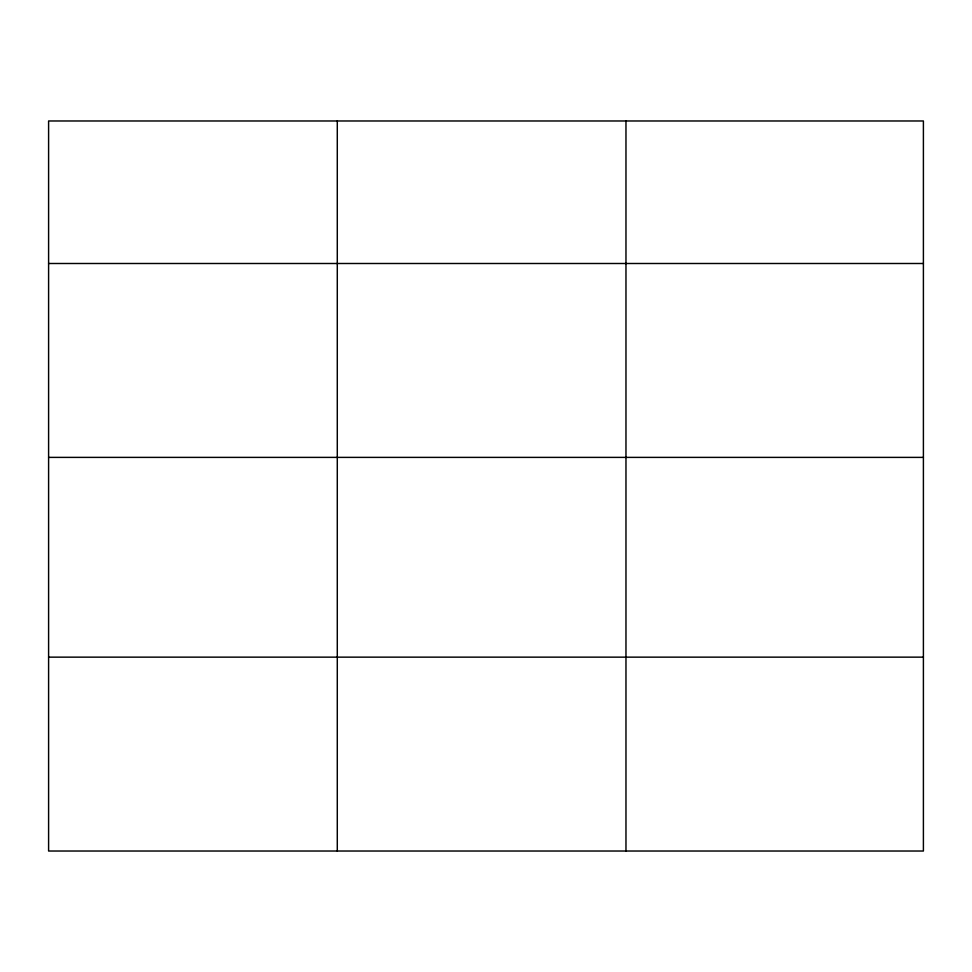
<?xml version="1.0" encoding="UTF-8"?>
<svg xmlns="http://www.w3.org/2000/svg" width="972" height="972" viewBox="0 0 972 972"><rect width="100%" height="100%" fill="white"/><g stroke="black" fill="none" stroke-linecap="round" stroke-linejoin="round"><path stroke-width="1.46" d="M923.4 457.387L923.4 120.978L48.6 120.978L48.6 851.022L923.4 851.022L923.4 457.387L48.6 457.387M48.6 263.497L923.4 263.497M48.6 657.145L923.4 657.145M625.968 120.978L625.968 851.022M337.284 120.978L337.284 851.022"/></g></svg>
